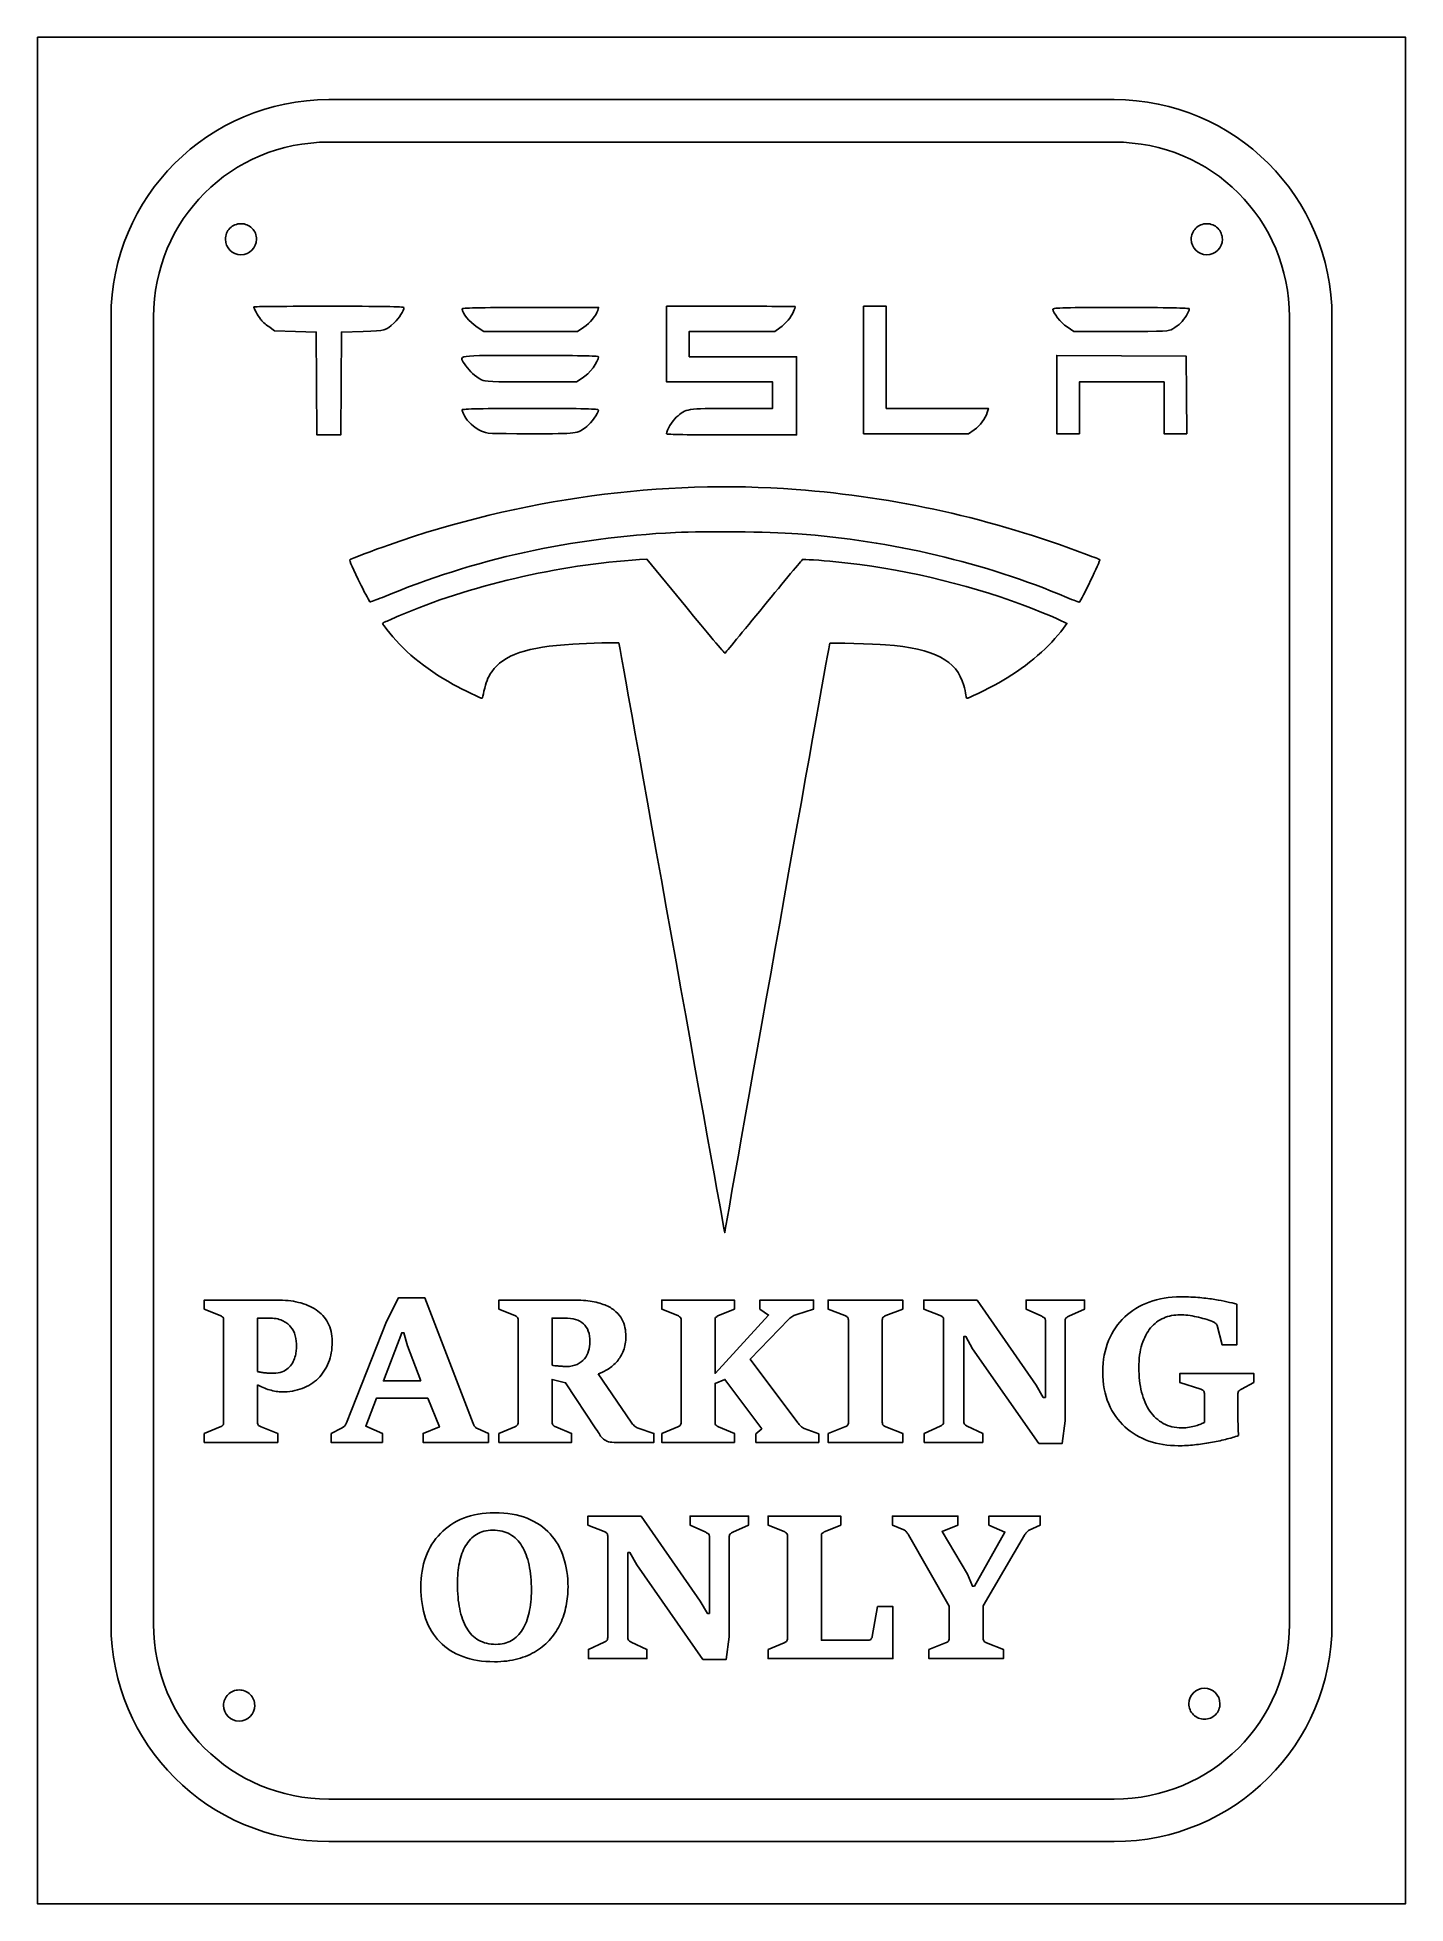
# Model space of a CAD drawing. Extents: x -238 to -18, y -1 to 299.
import ezdxf

# ---------------------------------------------------------------- set-up
doc = ezdxf.new("R2010")
doc.units = 0
doc.layers.add('Ebene_1', color=7, linetype='CONTINUOUS')

msp = doc.modelspace()

# ---------------------------------------------------------------- linework, layer by layer
at = {"layer": 'Ebene_1', "color": 7}
for points in [[(-237.82662, 298.777903), (-18.22661, 298.777903), (-18.22661, -0.82208), (-237.82662, -0.82208)], [(-191.06587, 281.957853)], [(-202.64864, 266.364203)], [(-47.64864, 266.364203)], [(-74.23063, 241.429373), (-74.23063, 247.712513), (-63.84625, 247.660013), (-53.46192, 247.607513), (-53.40822, 241.376903), (-53.35452, 235.146303), (-55.18104, 235.146303), (-57.00758, 235.146303), (-57.00758, 239.300043), (-57.00758, 243.453773), (-63.79538, 243.453773), (-70.58321, 243.453773), (-70.58321, 239.300043), (-70.58321, 235.146303), (-72.4068, 235.146303), (-74.23038, 235.146303)], [(-166.52473, 235.547853)], [(-136.84067, 235.148513)], [(-72.598701, 208.86826)], [(-176.25518, 83.09491), (-178.43041, 88.70639), (-178.99787, 90.83433), (-179.34464, 90.83433), (-182.27649, 83.09491)], [(-199.9161, 84.32431)], [(-54.727877, 72.69161)], [(-164.24236, 40.80389)], [(-164.4788, 38.01392)], [(-202.9403, 30.98623)], [(-48.02662, 31.27791)]]:
    msp.add_lwpolyline(points, close=True, dxfattribs=at)
for points in [[(-64.98737, 288.777903), (-191.06587, 288.777903)], [(-191.06587, 281.957853), (-64.98737, 281.957853)], [(-158.71014, 255.408413), (-147.75492, 255.408413), (-147.89016, 254.952533)], [(-126.41374, 239.198693), (-119.82047, 239.198693), (-119.82047, 241.326203), (-119.82047, 243.453753), (-128.33059, 243.453753), (-136.84067, 243.453753), (-136.84067, 249.532373), (-136.84067, 255.611033), (-126.50698, 255.611033)], [(-105.23172, 245.378643), (-105.23172, 255.611043), (-103.40812, 255.611043), (-101.58453, 255.611043), (-101.58453, 247.404843), (-101.58453, 239.198693), (-93.3925, 239.198693), (-85.20046, 239.198693), (-85.38458, 238.556733)], [(-226.00109, 253.889843), (-226.00109, 44.04393)], [(-219.17182, 44.04393), (-219.17182, 253.889843)], [(-193.01523, 243.200453), (-193.06813, 251.457303), (-196.4114, 251.558653), (-199.75465, 251.660003), (-200.69, 252.333403)], [(-150.1037, 252.243073), (-151.12007, 251.558603), (-158.65008, 251.558603), (-166.18008, 251.558603), (-167.23631, 252.269413)], [(-118.67852, 252.136363), (-119.47604, 251.558673), (-126.33477, 251.558673), (-133.19348, 251.558673), (-133.19348, 249.532463), (-133.19348, 247.506253), (-124.58208, 247.506253), (-115.97066, 247.506253), (-115.97066, 241.224943), (-115.97066, 234.943693), (-126.40566, 234.943693)], [(-63.89961, 251.559343), (-71.50065, 251.559343), (-72.57545, 252.283163), (-72.57545, 252.282413)], [(-36.88142, 253.889843), (-36.88142, 44.04393)], [(-30.05215, 44.04393), (-30.05215, 253.889843)], [(-185.55081, 251.558703), (-189.0157, 251.457353), (-189.0687, 243.200503), (-189.1216, 234.943683), (-191.04196, 234.943683), (-192.96233, 234.943683), (-193.01523, 243.200453)], [(-166.52473, 243.796603), (-166.52473, 243.796713)], [(-150.38124, 244.040293), (-151.30614, 243.453753), (-158.6115, 243.461753)], [(-87.48162, 235.768363), (-88.38583, 235.146243), (-96.80877, 235.146243), (-105.23172, 235.146243), (-105.23172, 245.378643)], [(-141.16113, 214.92853), (-140, 215), (-133.76755, 207.405531)], [(-73.032841, 204.913896), (-72.599291, 204.692711), (-73.158551, 203.923804)], [(-127.42953, 107.38245), (-127.51713, 106.88482), (-127.59052, 107.27187)], [(-208.47513, 93.57702), (-211.02867, 94.61735), (-211.02867, 96.08327), (-199.36436, 96.08327)], [(-188.23474, 76.34852), (-181.77208, 92.61551), (-179.86481, 96.43005), (-175.62467, 96.43005), (-167.90101, 76.26971)], [(-161.19969, 93.57702), (-163.75323, 94.61735), (-163.75323, 96.08327), (-151.83672, 96.08327)], [(-135.05597, 93.57702), (-137.60951, 94.61735), (-137.60951, 96.08327), (-125.9452, 96.08327), (-125.9452, 94.61735), (-128.48297, 93.57702)], [(-129.06619, 92.88347), (-129.06619, 84.30862), (-120.45982, 93.6716), (-121.86269, 94.61735), (-121.86269, 96.08327), (-113.25632, 96.08327), (-113.25632, 94.61735), (-115.95172, 93.76618)], [(-108.21278, 93.57702), (-110.92395, 94.61735), (-110.92395, 96.08327), (-98.94438, 96.08327), (-98.94438, 94.61735), (-101.63979, 93.57702)], [(-92.928004, 93.57702), (-95.560355, 94.61735), (-95.560355, 96.08327), (-87.017035, 96.08327), (-77.512197, 82.43288), (-76.377291, 80.44679), (-76.046276, 80.44679), (-76.046276, 92.78889)], [(-76.629492, 93.46669), (-79.151505, 94.61735), (-79.151505, 96.08327), (-69.757005, 96.08327), (-69.757005, 94.61735), (-72.294781, 93.46669)], [(-207.92344, 76.47462), (-207.92344, 92.88347)], [(-200.70423, 93.18296), (-202.4854, 93.18296), (-202.4854, 84.59235)], [(-160.648, 76.47462), (-160.648, 92.88347)], [(-153.22383, 93.18296), (-155.20991, 93.18296), (-155.20991, 85.60116)], [(-134.50428, 76.47462), (-134.50428, 92.88347)], [(-117.19696, 93.00957), (-123.42318, 86.56267), (-115.77833, 76.36428)], [(-107.66109, 76.47462), (-107.66109, 92.88347)], [(-102.223, 92.88347), (-102.223, 76.47462)], [(-92.376313, 76.5692), (-92.376313, 92.88347)], [(-45.301853, 95.43701), (-45.301853, 88.89554), (-47.697766, 88.89554), (-48.485895, 91.985)], [(-87.726351, 88.24927), (-88.813969, 90.21959), (-89.144984, 90.21959), (-89.144984, 76.5692)], [(-72.862234, 92.78889), (-72.862234, 76.67953), (-73.350874, 73.05414), (-77.086607, 73.05414), (-87.726351, 88.24927)], [(-152.89281, 85.41186), (-152.89281, 85.41201)], [(-147.81726, 84.21405), (-142.50527, 76.47462)], [(-51.086722, 81.7551), (-54.49144, 82.84271), (-54.49144, 84.27711), (-42.574926, 84.27711), (-42.574926, 82.84271), (-44.576774, 81.7551)], [(-202.48535, 82.48015), (-202.48535, 76.47461)], [(-148.1798, 75.41853), (-153.05044, 82.79542), (-155.20991, 83.33134), (-155.20991, 76.47462)], [(-114.75376, 75.45005), (-112.4209, 74.59887), (-112.4209, 73.21177), (-122.50895, 73.21177), (-122.50895, 74.59887), (-121.57896, 75.41853), (-127.48993, 83.33134), (-129.06619, 82.70084), (-129.06619, 76.47462)], [(-50.535031, 76.41158), (-50.535031, 81.0773)], [(-45.144227, 81.0773), (-45.144227, 78.60258)], [(-167.20745, 75.43429), (-165.44205, 74.67769), (-165.44205, 73.21177), (-175.92416, 73.21177), (-175.92416, 74.67769), (-173.29181, 75.71802), (-175.16756, 80.30493), (-183.39563, 80.30493), (-185.12951, 75.81259), (-182.44987, 74.67769), (-182.44987, 73.21177), (-190.69371, 73.21177), (-190.69371, 74.67769)], [(-211.02867, 74.67769), (-208.47513, 75.71802)], [(-201.90213, 75.71801), (-199.23826, 74.67768), (-199.23826, 73.21176), (-211.02867, 73.21176), (-211.02867, 74.67769)], [(-190.69371, 74.67769), (-189.00711, 75.49734)], [(-163.75323, 74.67769), (-161.19969, 75.71802)], [(-154.6267, 75.71802), (-152.08892, 74.67769), (-152.08892, 73.21177), (-163.75323, 73.21177), (-163.75323, 74.67769)], [(-141.38613, 75.49734), (-138.86411, 74.67769), (-138.86411, 73.21177), (-144.86966, 73.21177)], [(-137.60951, 74.67769), (-135.05597, 75.71802)], [(-128.48297, 75.71802), (-125.9452, 74.67769), (-125.9452, 73.21177), (-137.60951, 73.21177), (-137.60951, 74.67769)], [(-110.92395, 74.67769), (-108.21278, 75.71802)], [(-101.63979, 75.71802), (-98.94438, 74.67769), (-98.94438, 73.21177), (-110.92395, 73.21177), (-110.92395, 74.67769)], [(-88.593293, 75.84412), (-86.087042, 74.67769), (-86.087042, 73.21177), (-95.481542, 73.21177), (-95.481542, 74.67769), (-92.928004, 75.84412)], [(-146.84096, 58.89934), (-149.47332, 59.93967), (-149.47332, 61.40559), (-140.93, 61.40559), (-131.42516, 47.75519), (-130.29025, 45.76911), (-129.95924, 45.76911), (-129.95924, 58.11121)], [(-130.54245, 58.789), (-133.06447, 59.93967), (-133.06447, 61.40559), (-123.66997, 61.40559), (-123.66997, 59.93967), (-126.20774, 58.789)], [(-117.98805, 58.89934), (-120.54159, 59.93967), (-120.54159, 61.40559), (-108.87727, 61.40559), (-108.87727, 59.93967), (-111.41505, 58.89934)], [(-98.76065, 59.18307), (-100.58911, 59.93967), (-100.58911, 61.40559), (-90.075463, 61.40559), (-90.075463, 59.93967), (-92.629001, 58.9151), (-88.53073, 52.07414), (-87.758363, 50.13534), (-87.427349, 50.13534), (-82.540948, 58.82053), (-85.110249, 59.93967), (-85.110249, 61.40559), (-76.866417, 61.40559), (-76.866417, 59.93967), (-78.647589, 59.12002)], [(-146.28927, 41.89151), (-146.28927, 58.20579)], [(-126.77519, 58.11121), (-126.77519, 42.00185), (-127.26383, 38.37645), (-130.99957, 38.37645), (-141.63931, 53.57159)], [(-117.43636, 41.79694), (-117.43636, 58.20579)], [(-111.99827, 58.20579), (-111.99827, 41.46592), (-104.5268, 41.46592)], [(-91.478333, 41.79694), (-91.478333, 46.91978), (-98.01981, 58.39494)], [(-79.404193, 58.33189), (-86.024479, 46.99859), (-86.024479, 41.79694)], [(-141.63931, 53.57159), (-142.72693, 55.54191), (-143.05794, 55.54191), (-143.05794, 41.89151)], [(-103.83322, 42.08063), (-102.96627, 46.8567), (-100.50731, 46.8567), (-100.50731, 38.53405), (-120.54156, 38.53405), (-120.54159, 40)], [(-142.50625, 41.16643), (-140, 40), (-140, 38.53408), (-149.3945, 38.53408), (-149.3945, 40), (-146.84096, 41.16643)], [(-120.54159, 40), (-117.98805, 41.04033)], [(-94.725425, 40), (-92.061548, 41.04033)], [(-85.488551, 41.04033), (-82.793149, 40), (-82.793149, 38.53408), (-94.725425, 38.53408), (-94.725425, 40)], [(-64.98737, 15.97592), (-191.06587, 15.97592)], [(-191.06587, 9.15586), (-64.98737, 9.15586)]]:
    msp.add_lwpolyline(points, dxfattribs=at)
for points in [[(-191.06587, 288.777903), (-210.36044, 288.777903), (-226.00109, 273.158363), (-226.00109, 253.889843)], [(-30.05215, 253.889843), (-30.05215, 273.158363), (-45.6928, 288.777903), (-64.98737, 288.777903)], [(-219.17182, 253.889843), (-219.17182, 269.498013), (-206.69516, 281.957853), (-191.06587, 281.957853)], [(-64.98737, 281.957853), (-49.35809, 281.957853), (-36.88142, 269.498013), (-36.88142, 253.889843)], [(-207.64864, 266.364203), (-207.648643, 267.027246), (-207.385252, 267.663133), (-206.91641, 268.131976)], [(-206.91641, 268.131976), (-206.447569, 268.60082), (-205.811683, 268.864213), (-205.14864, 268.864213)], [(-205.14864, 268.864213), (-204.485597, 268.864213), (-203.849711, 268.60082), (-203.38087, 268.131976)], [(-203.38087, 268.131976), (-202.912028, 267.663133), (-202.648637, 267.027246), (-202.64864, 266.364203)], [(-52.64864, 266.364203), (-52.648643, 267.027246), (-52.385252, 267.663133), (-51.91641, 268.131976)], [(-51.91641, 268.131976), (-51.447569, 268.60082), (-50.811683, 268.864213), (-50.14864, 268.864213)], [(-50.14864, 268.864213), (-49.485597, 268.864213), (-48.849711, 268.60082), (-48.38087, 268.131976)], [(-48.38087, 268.131976), (-47.912028, 267.663133), (-47.648637, 267.027246), (-47.64864, 266.364203)], [(-205.14864, 263.864213), (-206.529348, 263.864213), (-207.648634, 264.983495), (-207.64864, 266.364203)], [(-202.64864, 266.364203), (-202.648646, 264.983495), (-203.767932, 263.864213), (-205.14864, 263.864213)], [(-50.14864, 263.864213), (-51.529348, 263.864213), (-52.648634, 264.983495), (-52.64864, 266.364203)], [(-47.64864, 266.364203), (-47.648646, 264.983495), (-48.767932, 263.864213), (-50.14864, 263.864213)], [(-203.09789, 255.499733), (-203.09789, 255.561033), (-197.67272, 255.611143), (-191.04192, 255.611143)], [(-202.0263, 253.549133), (-202.44227, 254.111783), (-203.09789, 255.305203), (-203.09789, 255.499733)], [(-191.04192, 255.611143), (-182.83176, 255.611143), (-178.98595, 255.544043), (-178.98595, 255.400443)], [(-178.98595, 255.400443), (-178.98595, 254.932133), (-179.808, 253.643673), (-180.5391, 252.966113)], [(-169.65817, 255.155133), (-169.66317, 255.354723), (-167.34307, 255.408413), (-158.71014, 255.408413)], [(-167.23631, 252.269413), (-168.54163, 253.147833), (-169.63832, 254.454563), (-169.65817, 255.155133)], [(-147.89016, 254.952533), (-148.1491, 254.079623), (-149.09395, 252.923073), (-150.1037, 252.243073)], [(-126.50698, 255.611033), (-120.82343, 255.611033), (-116.17326, 255.576533), (-116.17326, 255.534533)], [(-116.4697, 254.748523), (-116.85073, 253.836593), (-117.6717, 252.865723), (-118.67852, 252.136363)], [(-116.17326, 255.534533), (-116.17326, 255.492333), (-116.30672, 255.138713), (-116.4697, 254.748523)], [(-74.83849, 255.144133), (-74.83849, 255.358153), (-72.7577, 255.408393), (-63.89691, 255.408393)], [(-72.57545, 252.282413), (-73.58313, 252.961013), (-74.83849, 254.548493), (-74.83849, 255.144133)], [(-63.89691, 255.408393), (-56.45815, 255.408393), (-52.95535, 255.340893), (-52.95535, 255.197713)], [(-52.95535, 255.197713), (-52.95535, 254.781863), (-53.7398, 253.473193), (-54.3045, 252.946953)], [(-200.69, 252.333403), (-201.20445, 252.703783), (-201.80578, 253.250853), (-202.0263, 253.549133)], [(-180.5391, 252.966113), (-181.99005, 251.621393), (-181.82538, 251.667623), (-185.55081, 251.558703)], [(-55.58943, 251.985253), (-56.27598, 251.573643), (-56.54113, 251.560093), (-63.89961, 251.559343)], [(-54.3045, 252.946953), (-54.62117, 252.651833), (-55.19939, 252.219073), (-55.58943, 251.985253)], [(-169.0511, 246.040433), (-170.25018, 247.850673), (-171.12844, 247.708793), (-158.7238, 247.708793)], [(-166.52473, 243.796713), (-167.62839, 244.389973), (-168.42862, 245.100653), (-169.0511, 246.040433)], [(-158.7238, 247.708793), (-151.2194, 247.708793), (-147.78224, 247.642193), (-147.78224, 247.496103)], [(-147.78224, 247.496103), (-147.78224, 246.687993), (-149.2193, 244.777203), (-150.38124, 244.040293)], [(-158.6115, 243.461753), (-164.93501, 243.469753), (-165.99856, 243.513853), (-166.52473, 243.796603)], [(-169.66535, 238.987993), (-169.66535, 239.131183), (-166.16255, 239.198693), (-158.7238, 239.198693)], [(-169.26599, 237.994483), (-169.48564, 238.425023), (-169.66535, 238.872133), (-169.66535, 238.987993)], [(-166.52473, 235.547853), (-167.73213, 236.145653), (-168.81658, 237.113523), (-169.26599, 237.994483)], [(-158.7238, 239.198693), (-149.86304, 239.198693), (-147.78224, 239.148593), (-147.78224, 238.934433)], [(-147.78224, 238.934433), (-147.78224, 238.467063), (-148.93418, 236.836193), (-149.63518, 236.311163)], [(-136.84067, 235.148463), (-136.84067, 235.663583), (-135.92126, 237.226103), (-135.29417, 237.776703)], [(-135.29417, 237.776703), (-133.66536, 239.206833), (-133.71625, 239.198693), (-126.41374, 239.198693)], [(-85.38458, 238.556733), (-85.6762, 237.539993), (-86.50132, 236.442833), (-87.48162, 235.768363)], [(-158.66308, 235.146413), (-165.28292, 235.146563), (-165.76383, 235.171113), (-166.52473, 235.547853)], [(-149.63518, 236.311163), (-151.2253, 235.120133), (-151.02299, 235.146243), (-158.66308, 235.146413)], [(-126.40566, 234.943693), (-133.30224, 234.943693), (-136.84067, 235.013093), (-136.84067, 235.148513)], [(-181.46921, 217.279976), (-160.22337, 224.746733), (-137.53338, 227.840964), (-116.05843, 226.200031)], [(-116.05843, 226.200031), (-99.99646, 224.97271), (-84.858831, 221.584612), (-69.449721, 215.768089)], [(-135.42217, 219.293443), (-152.18963, 218.466717), (-167.61601, 215.049611), (-182.44165, 208.878138)], [(-115.78197, 219.06888), (-120.59165, 219.417754), (-130.58372, 219.532003), (-135.42217, 219.293443)], [(-72.598701, 208.86826), (-85.806231, 214.438465), (-100.81155, 217.98298), (-115.78197, 219.06888)], [(-187.69795, 214.926846), (-187.60195, 215.022786), (-183.73552, 216.483493), (-181.46921, 217.279976)], [(-69.449721, 215.768089), (-68.302471, 215.335033), (-67.344101, 214.961), (-67.320001, 214.936903)], [(-185.86117, 210.795664), (-187.17806, 213.452747), (-187.79176, 214.833038), (-187.69795, 214.926846)], [(-179.81044, 205.886912), (-168.66066, 210.737549), (-154.16763, 214.12805), (-141.16113, 214.92853)], [(-121.26839, 207.428445), (-117.91438, 211.515707), (-115.11896, 214.891499), (-115.05636, 214.9302)], [(-115.05636, 214.9302), (-114.92574, 215.01092), (-112.13635, 214.83101), (-109.69982, 214.584723)], [(-109.69982, 214.584723), (-99.42462, 213.546074), (-89.104759, 211.168391), (-79.731411, 207.680023)], [(-67.320001, 214.936903), (-67.194051, 214.810947), (-70.275121, 208.379019), (-70.587311, 208.116205)], [(-184.4401, 208.1593), (-184.5178, 208.18917), (-185.15731, 209.375486), (-185.86117, 210.795664)], [(-182.44165, 208.878138), (-183.46308, 208.452953), (-184.36238, 208.129479), (-184.4401, 208.1593)], [(-133.76755, 207.405531), (-130.33971, 203.22858), (-127.49718, 199.852917), (-127.45084, 199.904058)], [(-127.45084, 199.904058), (-127.40444, 199.955158), (-124.62237, 203.341186), (-121.26839, 207.428445)], [(-79.731411, 207.680023), (-77.519251, 206.856746), (-73.960881, 205.387342), (-73.032841, 204.913896)], [(-70.587311, 208.116205), (-70.629211, 208.080945), (-71.534321, 208.419363), (-72.598701, 208.86826)], [(-182.40918, 204.686933), (-182.40918, 204.734803), (-182.22256, 204.851165), (-181.99449, 204.945553)], [(-181.75388, 203.730285), (-182.1143, 204.208587), (-182.40918, 204.639082), (-182.40918, 204.686933)], [(-181.99449, 204.945553), (-181.76641, 205.039943), (-180.78358, 205.463551), (-179.81044, 205.886912)], [(-171.10098, 194.90987), (-175.69443, 197.488717), (-179.30065, 200.474598), (-181.75388, 203.730285)], [(-73.158551, 203.923804), (-75.331931, 200.935658), (-78.739141, 197.999167), (-82.958631, 195.4776)], [(-151.88783, 201.370278), (-159.26349, 200.930428), (-163.057, 199.638819), (-164.8905, 196.94315)], [(-144.47867, 201.557618), (-144.47867, 201.642818), (-149.4094, 201.518118), (-151.88783, 201.370278)], [(-127.59052, 107.27187), (-127.78453, 108.29507), (-144.47867, 201.497668), (-144.47867, 201.557618)], [(-110.65064, 201.507188), (-110.69664, 201.456788), (-124.51354, 123.94807), (-127.42953, 107.38245)], [(-101.68244, 201.272358), (-103.40339, 201.418398), (-110.56071, 201.605818), (-110.65064, 201.507188)], [(-89.15069, 194.74131), (-90.320966, 198.799587), (-93.77873, 200.601638), (-101.68244, 201.272358)], [(-166.41027, 192.68104), (-166.50007, 192.59124), (-169.56523, 194.04767), (-171.10098, 194.90987)], [(-164.8905, 196.94315), (-165.5665, 195.94927), (-165.84872, 195.24061), (-166.14375, 193.79647)], [(-88.801343, 193.21976), (-88.844873, 193.54126), (-89.002079, 194.22596), (-89.15069, 194.74131)], [(-82.958631, 195.4776), (-84.119071, 194.78411), (-87.960534, 192.85603), (-88.484311, 192.70417)], [(-166.14375, 193.79647), (-166.26362, 193.2097), (-166.38356, 192.70775), (-166.41027, 192.68104)], [(-88.484311, 192.70417), (-88.700452, 192.64147), (-88.729434, 192.68857), (-88.801343, 193.21976)], [(-199.36436, 96.08327), (-198.134873, 96.08327), (-196.984203, 95.95717), (-195.91235, 95.70497)], [(-151.83672, 96.08327), (-150.670287, 96.08327), (-149.650973, 96.00446), (-148.77878, 95.84684)], [(-59.377841, 95.75226), (-57.843616, 96.309207), (-56.167528, 96.58768), (-54.349577, 96.58768)], [(-54.349577, 96.58768), (-53.193654, 96.58768), (-52.163831, 96.545647), (-51.26011, 96.46158)], [(-51.26011, 96.46158), (-50.356389, 96.38802), (-49.547243, 96.28819), (-48.832672, 96.16209)], [(-48.832672, 96.16209), (-48.118101, 96.046497), (-47.47709, 95.920397), (-46.909637, 95.78379)], [(-208.08107, 93.34059), (-208.18615, 93.435163), (-208.317503, 93.513973), (-208.47513, 93.57702)], [(-207.92344, 92.88347), (-207.92344, 93.093637), (-207.975983, 93.24601), (-208.08107, 93.34059)], [(-198.54475, 92.80466), (-199.12271, 93.05686), (-199.842537, 93.18296), (-200.70423, 93.18296)], [(-195.91235, 95.70497), (-194.829983, 95.45277), (-193.889483, 95.058707), (-193.09085, 94.52278)], [(-193.09085, 94.52278), (-192.29221, 93.986853), (-191.661707, 93.2933), (-191.19934, 92.44212)], [(-160.82139, 93.34059), (-160.926477, 93.44567), (-161.052577, 93.52448), (-161.19969, 93.57702)], [(-160.648, 92.88347), (-160.648, 93.093637), (-160.705797, 93.24601), (-160.82139, 93.34059)], [(-150.18165, 92.26873), (-150.875203, 92.878217), (-151.889263, 93.18296), (-153.22383, 93.18296)], [(-148.77878, 95.84684), (-147.896073, 95.689213), (-147.144723, 95.468537), (-146.52473, 95.18481)], [(-146.52473, 95.18481), (-145.894223, 94.91159), (-145.379313, 94.58583), (-144.98, 94.20753)], [(-144.98, 94.20753), (-144.570167, 93.839737), (-144.24966, 93.440417), (-144.01848, 93.00957)], [(-144.01848, 93.00957), (-143.776787, 92.57873), (-143.60865, 92.12687), (-143.51407, 91.65399)], [(-134.67767, 93.34059), (-134.782757, 93.435163), (-134.908857, 93.513973), (-135.05597, 93.57702)], [(-134.50428, 92.88347), (-134.50428, 93.093637), (-134.562077, 93.24601), (-134.67767, 93.34059)], [(-128.8928, 93.34059), (-129.008393, 93.24601), (-129.06619, 93.093637), (-129.06619, 92.88347)], [(-128.48297, 93.57702), (-128.63009, 93.513953), (-128.7667, 93.435143), (-128.8928, 93.34059)], [(-116.58222, 93.49821), (-116.792387, 93.382617), (-116.9973, 93.219737), (-117.19696, 93.00957)], [(-115.95172, 93.76618), (-116.161887, 93.703113), (-116.372053, 93.61379), (-116.58222, 93.49821)], [(-107.83448, 93.34059), (-107.939567, 93.44567), (-108.065667, 93.52448), (-108.21278, 93.57702)], [(-107.66109, 92.88347), (-107.66109, 93.093637), (-107.718887, 93.24601), (-107.83448, 93.34059)], [(-102.06538, 93.34059), (-102.17046, 93.24601), (-102.223, 93.093637), (-102.223, 92.88347)], [(-101.63979, 93.57702), (-101.807923, 93.513953), (-101.949787, 93.435143), (-102.06538, 93.34059)], [(-92.549702, 93.34059), (-92.654786, 93.44567), (-92.780887, 93.52448), (-92.928004, 93.57702)], [(-92.376313, 92.88347), (-92.376313, 93.093637), (-92.434109, 93.24601), (-92.549702, 93.34059)], [(-76.203902, 93.21448), (-76.308986, 93.298553), (-76.450849, 93.382623), (-76.629492, 93.46669)], [(-76.046276, 92.78889), (-76.046276, 92.999063), (-76.098818, 93.140927), (-76.203902, 93.21448)], [(-72.688846, 93.23025), (-72.804438, 93.146183), (-72.862234, 92.999063), (-72.862234, 92.78889)], [(-72.294781, 93.46669), (-72.43139, 93.403623), (-72.562745, 93.32481), (-72.688846, 93.23025)], [(-65.903551, 89.57333), (-65.283556, 91.05501), (-64.421868, 92.316017), (-63.318487, 93.35635)], [(-63.318487, 93.35635), (-62.215106, 94.396677), (-60.901557, 95.195313), (-59.377841, 95.75226)], [(-57.060741, 93.18295), (-57.869887, 92.83617), (-58.568695, 92.31075), (-59.157165, 91.60669)], [(-54.412627, 93.70311), (-55.358382, 93.70311), (-56.241086, 93.529723), (-57.060741, 93.18295)], [(-53.167383, 93.62431), (-53.619244, 93.676843), (-54.034325, 93.70311), (-54.412627, 93.70311)], [(-51.796038, 93.38787), (-52.258407, 93.492957), (-52.715522, 93.57177), (-53.167383, 93.62431)], [(-50.440456, 93.0411), (-50.881808, 93.177707), (-51.333669, 93.293297), (-51.796038, 93.38787)], [(-49.210974, 92.61551), (-49.578768, 92.773137), (-49.988595, 92.915), (-50.440456, 93.0411)], [(-46.909637, 95.78379), (-46.331676, 95.657683), (-45.795748, 95.54209), (-45.301853, 95.43701)], [(-197.17341, 91.79585), (-197.509677, 92.21619), (-197.96679, 92.55246), (-198.54475, 92.80466)], [(-196.44833, 90.32993), (-196.584937, 90.886877), (-196.82663, 91.375517), (-197.17341, 91.79585)], [(-196.22765, 88.61181), (-196.22765, 89.21079), (-196.30121, 89.783497), (-196.44833, 90.32993)], [(-191.19934, 92.44212), (-190.736967, 91.601447), (-190.50578, 90.587387), (-190.50578, 89.39994)], [(-149.14132, 89.36841), (-149.14132, 90.69247), (-149.488097, 91.659243), (-150.18165, 92.26873)], [(-143.37221, 90.26688), (-143.37221, 89.394687), (-143.503567, 88.627573), (-143.76628, 87.96554)], [(-143.51407, 91.65399), (-143.419497, 91.191623), (-143.37221, 90.729253), (-143.37221, 90.26688)], [(-59.157165, 91.60669), (-59.745634, 90.913137), (-60.208003, 90.030433), (-60.544272, 88.95858)], [(-48.785384, 92.37907), (-48.932502, 92.48415), (-49.074365, 92.562963), (-49.210974, 92.61551)], [(-48.485895, 91.985), (-48.527928, 92.142627), (-48.627758, 92.273983), (-48.785384, 92.37907)], [(-196.88963, 85.9637), (-196.71099, 86.278947), (-196.57438, 86.594197), (-196.4798, 86.90945)], [(-196.4798, 86.90945), (-196.385227, 87.23521), (-196.322177, 87.545207), (-196.29065, 87.83944)], [(-196.29065, 87.83944), (-196.24865, 88.13368), (-196.22765, 88.391137), (-196.22765, 88.61181)], [(-190.50578, 89.39994), (-190.50578, 88.14944), (-190.70544, 87.025043), (-191.10476, 86.02675)], [(-150.03978, 86.64149), (-149.73504, 87.009283), (-149.50911, 87.429617), (-149.36199, 87.90249)], [(-149.36199, 87.90249), (-149.214877, 88.385877), (-149.14132, 88.874517), (-149.14132, 89.36841)], [(-143.76628, 87.96554), (-144.028987, 87.303513), (-144.370507, 86.725553), (-144.79084, 86.23166)], [(-66.833543, 84.57659), (-66.833543, 86.426063), (-66.523546, 88.091643), (-65.903551, 89.57333)], [(-60.544272, 88.95858), (-60.880541, 87.897233), (-61.048675, 86.651987), (-61.048675, 85.22284)], [(-202.4854, 84.59235), (-202.33828, 84.550283), (-202.159637, 84.513503), (-201.94947, 84.48201)], [(-201.94947, 84.48201), (-201.739303, 84.450477), (-201.518627, 84.418943), (-201.28744, 84.38741)], [(-201.28744, 84.38741), (-201.05626, 84.36641), (-200.825077, 84.350643), (-200.59389, 84.34011)], [(-200.59389, 84.34011), (-200.352197, 84.329577), (-200.126267, 84.32431), (-199.9161, 84.32431)], [(-199.91605, 84.32439), (-199.39063, 84.32439), (-198.933513, 84.397947), (-198.5447, 84.54506)], [(-198.5447, 84.54506), (-198.155893, 84.702687), (-197.82488, 84.902347), (-197.55166, 85.14404)], [(-197.55166, 85.14404), (-197.27844, 85.385733), (-197.057763, 85.658953), (-196.88963, 85.9637)], [(-191.10476, 86.02675), (-191.50408, 85.02845), (-192.061027, 84.182523), (-192.7756, 83.48897)], [(-155.20991, 85.60116), (-155.125843, 85.58016), (-154.98398, 85.559127), (-154.78432, 85.53806)], [(-154.78432, 85.53806), (-154.574153, 85.51706), (-154.353477, 85.496027), (-154.12229, 85.47496)], [(-154.12229, 85.47496), (-153.880597, 85.45396), (-153.649413, 85.438193), (-153.42874, 85.42766)], [(-153.42874, 85.42766), (-153.197553, 85.417127), (-153.01891, 85.41186), (-152.89281, 85.41186)], [(-152.89281, 85.41201), (-152.24129, 85.41201), (-151.679093, 85.522347), (-151.20622, 85.74302)], [(-151.20622, 85.74302), (-150.73334, 85.974207), (-150.344527, 86.273697), (-150.03978, 86.64149)], [(-146.22524, 85.00218), (-146.75066, 84.67642), (-147.281333, 84.41371), (-147.81726, 84.21405)], [(-144.79084, 86.23166), (-145.21118, 85.748273), (-145.689313, 85.338447), (-146.22524, 85.00218)], [(-65.887788, 79.43799), (-66.518291, 80.91967), (-66.833543, 82.632537), (-66.833543, 84.57659)], [(-61.048675, 85.22284), (-61.048675, 83.7937), (-60.901557, 82.485407), (-60.607322, 81.29796)], [(-201.60264, 82.02304), (-201.938913, 82.17016), (-202.23315, 82.32253), (-202.48535, 82.48015)], [(-200.56231, 81.6605), (-200.90909, 81.765587), (-201.255867, 81.886433), (-201.60264, 82.02304)], [(-199.50622, 81.4083), (-199.853, 81.471367), (-200.20503, 81.555433), (-200.56231, 81.6605)], [(-198.57623, 81.3295), (-198.849443, 81.3295), (-199.15944, 81.355767), (-199.50622, 81.4083)], [(-195.32914, 81.88119), (-196.316927, 81.513397), (-197.39929, 81.3295), (-198.57623, 81.3295)], [(-192.7756, 83.48897), (-193.490167, 82.795417), (-194.341347, 82.25949), (-195.32914, 81.88119)], [(-60.607322, 81.29796), (-60.302579, 80.12102), (-59.861226, 79.10696), (-59.283265, 78.25578)], [(-50.70842, 81.53442), (-50.813503, 81.628993), (-50.939604, 81.702553), (-51.086722, 81.7551)], [(-50.535031, 81.0773), (-50.535031, 81.287473), (-50.592827, 81.439847), (-50.70842, 81.53442)], [(-44.970839, 81.51866), (-45.086431, 81.434593), (-45.144227, 81.287473), (-45.144227, 81.0773)], [(-44.576774, 81.7551), (-44.713383, 81.68154), (-44.844738, 81.602727), (-44.970839, 81.51866)], [(-63.286962, 75.71802), (-64.379834, 76.716313), (-65.246776, 77.956303), (-65.887788, 79.43799)], [(-59.283265, 78.25578), (-58.694796, 77.4046), (-57.974971, 76.742573), (-57.123791, 76.2697)], [(-45.144227, 78.60258), (-45.144227, 77.562247), (-45.138974, 76.69005), (-45.128467, 75.98599)], [(-208.47513, 75.71802), (-208.29649, 75.791573), (-208.15988, 75.87564), (-208.0653, 75.97022)], [(-208.0653, 75.97022), (-207.970727, 76.0753), (-207.92344, 76.243433), (-207.92344, 76.47462)], [(-202.48535, 76.47461), (-202.48535, 76.243423), (-202.427553, 76.070037), (-202.31196, 75.95445)], [(-202.31196, 75.95445), (-202.18586, 75.849363), (-202.04925, 75.77055), (-201.90213, 75.71801)], [(-189.00711, 75.49734), (-188.649823, 75.665473), (-188.392367, 75.9492), (-188.23474, 76.34852)], [(-167.90101, 76.26971), (-167.82745, 76.091063), (-167.732873, 75.922927), (-167.61728, 75.7653)], [(-167.61728, 75.7653), (-167.501687, 75.60768), (-167.365077, 75.497343), (-167.20745, 75.43429)], [(-161.19969, 75.71802), (-161.052577, 75.781087), (-160.926477, 75.865153), (-160.82139, 75.97022)], [(-160.82139, 75.97022), (-160.705797, 76.0753), (-160.648, 76.243433), (-160.648, 76.47462)], [(-155.20991, 76.47462), (-155.20991, 76.243433), (-155.15737, 76.0753), (-155.05229, 75.97022)], [(-155.05229, 75.97022), (-154.936697, 75.87564), (-154.794833, 75.791573), (-154.6267, 75.71802)], [(-147.5493, 74.42548), (-147.717433, 74.709207), (-147.9276, 75.040223), (-148.1798, 75.41853)], [(-142.50527, 76.47462), (-142.442203, 76.380047), (-142.3739, 76.280217), (-142.30036, 76.17513)], [(-142.30036, 76.17513), (-142.216293, 76.080557), (-142.12697, 75.98598), (-142.03239, 75.8914)], [(-142.03239, 75.8914), (-141.92731, 75.807333), (-141.822227, 75.728523), (-141.71714, 75.65497)], [(-141.71714, 75.65497), (-141.612053, 75.58141), (-141.501717, 75.528867), (-141.38613, 75.49734)], [(-135.05597, 75.71802), (-134.887837, 75.791573), (-134.756483, 75.87564), (-134.66191, 75.97022)], [(-134.66191, 75.97022), (-134.556823, 76.0753), (-134.50428, 76.243433), (-134.50428, 76.47462)], [(-129.06619, 76.47462), (-129.06619, 76.243433), (-129.008393, 76.0753), (-128.8928, 75.97022)], [(-128.8928, 75.97022), (-128.7667, 75.865133), (-128.63009, 75.781067), (-128.48297, 75.71802)], [(-115.77833, 76.36428), (-115.725797, 76.29072), (-115.657493, 76.206653), (-115.57342, 76.11208)], [(-115.57342, 76.11208), (-115.489353, 76.028013), (-115.40003, 75.938693), (-115.30545, 75.84412)], [(-115.30545, 75.84412), (-115.210877, 75.760053), (-115.116303, 75.68124), (-115.02173, 75.60768)], [(-115.02173, 75.60768), (-114.92715, 75.53412), (-114.837827, 75.481577), (-114.75376, 75.45005)], [(-108.21278, 75.71802), (-108.03414, 75.791573), (-107.897533, 75.87564), (-107.80296, 75.97022)], [(-107.80296, 75.97022), (-107.70838, 76.0753), (-107.66109, 76.243433), (-107.66109, 76.47462)], [(-102.223, 76.47462), (-102.223, 76.243433), (-102.17046, 76.0753), (-102.06538, 75.97022)], [(-102.06538, 75.97022), (-101.949787, 75.865133), (-101.807923, 75.781067), (-101.63979, 75.71802)], [(-92.928004, 75.84412), (-92.770378, 75.91768), (-92.639023, 75.996493), (-92.533939, 76.08056)], [(-92.533939, 76.08056), (-92.428855, 76.175133), (-92.376313, 76.338013), (-92.376313, 76.5692)], [(-89.144984, 76.5692), (-89.144984, 76.338013), (-89.087188, 76.175133), (-88.971595, 76.08056)], [(-88.971595, 76.08056), (-88.845494, 75.98598), (-88.719394, 75.907167), (-88.593293, 75.84412)], [(-59.425129, 73.4482), (-60.896303, 73.963113), (-62.183581, 74.71972), (-63.286962, 75.71802)], [(-57.123791, 76.2697), (-56.262103, 75.79682), (-55.274315, 75.56038), (-54.160426, 75.56038)], [(-54.160426, 75.56038), (-53.719073, 75.56038), (-53.309246, 75.591913), (-52.930944, 75.65498)], [(-52.930944, 75.65498), (-52.552642, 75.718047), (-52.211119, 75.796857), (-51.906376, 75.89141)], [(-51.906376, 75.89141), (-51.601633, 75.98599), (-51.333669, 76.080567), (-51.102484, 76.17514)], [(-51.102484, 76.17514), (-50.871299, 76.269713), (-50.682148, 76.348527), (-50.535031, 76.41158)], [(-45.128467, 75.98599), (-45.11796, 75.28193), (-45.086434, 74.724987), (-45.033887, 74.31516)], [(-146.98184, 73.74769), (-147.192013, 73.926337), (-147.381167, 74.152267), (-147.5493, 74.42548)], [(-146.17795, 73.33787), (-146.493203, 73.432443), (-146.761167, 73.56905), (-146.98184, 73.74769)], [(-144.86966, 73.21177), (-145.4266, 73.21177), (-145.862697, 73.253803), (-146.17795, 73.33787)], [(-54.727879, 72.6916), (-56.388204, 72.6916), (-57.953954, 72.9438), (-59.425129, 73.4482)], [(-52.111288, 72.83347), (-52.983484, 72.738897), (-53.85568, 72.69161), (-54.727877, 72.69161)], [(-49.541986, 73.19601), (-50.372149, 73.038383), (-51.228583, 72.917537), (-52.111288, 72.83347)], [(-47.146074, 73.70042), (-47.902678, 73.511267), (-48.701315, 73.34313), (-49.541986, 73.19601)], [(-45.033887, 74.31516), (-45.674899, 74.104987), (-46.378961, 73.900073), (-47.146074, 73.70042)], [(-173.14822, 58.59985), (-172.128907, 59.661197), (-170.888917, 60.48085), (-169.42825, 61.05881)], [(-169.42825, 61.05881), (-167.957077, 61.647283), (-166.296753, 61.94152), (-164.44728, 61.94152)], [(-164.44728, 61.94152), (-162.429667, 61.94152), (-160.685273, 61.64203), (-159.2141, 61.04305)], [(-159.2141, 61.04305), (-157.73242, 60.44407), (-156.508193, 59.613907), (-155.54142, 58.55256)], [(-175.48109, 54.83259), (-174.945157, 56.293257), (-174.167533, 57.54901), (-173.14822, 58.59985)], [(-167.33183, 58.45799), (-168.046403, 58.016637), (-168.634873, 57.40715), (-169.09724, 56.62953)], [(-164.731, 59.13578), (-165.75032, 59.13578), (-166.617263, 58.90985), (-167.33183, 58.45799)], [(-161.97255, 58.47375), (-162.75017, 58.915103), (-163.669653, 59.13578), (-164.731, 59.13578)], [(-160.04952, 56.56648), (-160.55392, 57.39664), (-161.19493, 58.032397), (-161.97255, 58.47375)], [(-155.54142, 58.55256), (-154.56414, 57.491213), (-153.83906, 56.230207), (-153.36618, 54.76954)], [(-146.46266, 58.6629), (-146.567747, 58.767987), (-146.693847, 58.8468), (-146.84096, 58.89934)], [(-146.28927, 58.20579), (-146.28927, 58.415957), (-146.347067, 58.568327), (-146.46266, 58.6629)], [(-130.11686, 58.5368), (-130.221947, 58.620867), (-130.36381, 58.704933), (-130.54245, 58.789)], [(-129.95924, 58.11121), (-129.95924, 58.321377), (-130.01178, 58.46324), (-130.11686, 58.5368)], [(-126.60181, 58.55256), (-126.717397, 58.468493), (-126.77519, 58.321377), (-126.77519, 58.11121)], [(-126.20774, 58.789), (-126.344353, 58.725933), (-126.47571, 58.64712), (-126.60181, 58.55256)], [(-117.60975, 58.6629), (-117.71483, 58.757473), (-117.84093, 58.836287), (-117.98805, 58.89934)], [(-117.43636, 58.20579), (-117.43636, 58.415957), (-117.494157, 58.568327), (-117.60975, 58.6629)], [(-111.82488, 58.6629), (-111.940473, 58.568327), (-111.99827, 58.415957), (-111.99827, 58.20579)], [(-111.41505, 58.89934), (-111.56217, 58.836273), (-111.69878, 58.75746), (-111.82488, 58.6629)], [(-98.31929, 58.83629), (-98.434883, 58.993917), (-98.582003, 59.10951), (-98.76065, 59.18307)], [(-98.01981, 58.39494), (-98.103877, 58.542053), (-98.203703, 58.68917), (-98.31929, 58.83629)], [(-79.088942, 58.77324), (-79.215043, 58.62612), (-79.320126, 58.479003), (-79.404193, 58.33189)], [(-78.647589, 59.12002), (-78.805215, 59.04646), (-78.952333, 58.930867), (-79.088942, 58.77324)], [(-176.28498, 50.00924), (-176.28498, 51.76414), (-176.017017, 53.371923), (-175.48109, 54.83259)], [(-169.09724, 56.62953), (-169.5491, 55.862417), (-169.880113, 54.95344), (-170.09028, 53.9026)], [(-158.91461, 53.54006), (-159.156303, 54.73802), (-159.534607, 55.746827), (-160.04952, 56.56648)], [(-153.36618, 54.76954), (-152.893307, 53.308873), (-152.65687, 51.722107), (-152.65687, 50.00924)], [(-170.09028, 53.9026), (-170.300447, 52.862267), (-170.40553, 51.743123), (-170.40553, 50.54517)], [(-158.53631, 49.48908), (-158.53631, 51.002287), (-158.66241, 52.352613), (-158.91461, 53.54006)], [(-175.51261, 44.98098), (-176.027523, 46.46266), (-176.28498, 48.138747), (-176.28498, 50.00924)], [(-170.40553, 50.54517), (-170.40553, 49.04247), (-170.284687, 47.692143), (-170.043, 46.49419)], [(-158.89885, 45.91097), (-158.657157, 46.982823), (-158.53631, 48.175527), (-158.53631, 49.48908)], [(-152.65687, 50.00924), (-152.65687, 48.989927), (-152.756697, 47.981123), (-152.95635, 46.98283)], [(-173.2428, 41.19796), (-174.2411, 42.238287), (-174.997703, 43.499293), (-175.51261, 44.98098)], [(-170.043, 46.49419), (-169.801307, 45.29623), (-169.428257, 44.27166), (-168.92385, 43.42048)], [(-159.95494, 43.18404), (-159.482067, 43.940647), (-159.130037, 44.849623), (-158.89885, 45.91097)], [(-152.95635, 46.98283), (-153.15601, 45.995037), (-153.460753, 45.054533), (-153.87058, 44.16132)], [(-226.00109, 44.04393), (-226.00109, 24.7754), (-210.36044, 9.15586), (-191.06587, 9.15586)], [(-191.06587, 15.97592), (-206.69516, 15.97592), (-219.17182, 28.43575), (-219.17182, 44.04393)], [(-168.92385, 43.42048), (-168.41945, 42.579813), (-167.783693, 41.933547), (-167.01658, 41.48168)], [(-161.73611, 41.41863), (-161.021543, 41.83897), (-160.42782, 42.42744), (-159.95494, 43.18404)], [(-153.87058, 44.16132), (-154.280407, 43.27862), (-154.805827, 42.458967), (-155.44684, 41.70236)], [(-103.92782, 41.79691), (-103.885753, 41.880977), (-103.85422, 41.97555), (-103.83322, 42.08063)], [(-64.98737, 9.15586), (-45.6928, 9.15586), (-30.05215, 24.7754), (-30.05215, 44.04393)], [(-36.88142, 44.04393), (-36.88142, 28.43575), (-49.35809, 15.97592), (-64.98737, 15.97592)], [(-169.53859, 38.83357), (-170.999257, 39.380003), (-172.233993, 40.168133), (-173.2428, 41.19796)], [(-167.01658, 41.48168), (-166.23896, 41.02982), (-165.31422, 40.80389), (-164.24236, 40.80389)], [(-164.24236, 40.80389), (-163.2861, 40.80389), (-162.450683, 41.008803), (-161.73611, 41.41863)], [(-157.71665, 39.76356), (-158.58885, 39.217127), (-159.58715, 38.791537), (-160.71155, 38.48679)], [(-155.44684, 41.70236), (-156.087853, 40.956267), (-156.844457, 40.31), (-157.71665, 39.76356)], [(-146.84096, 41.16643), (-146.68334, 41.23999), (-146.551987, 41.318803), (-146.4469, 41.40287)], [(-146.4469, 41.40287), (-146.341813, 41.497443), (-146.28927, 41.660323), (-146.28927, 41.89151)], [(-143.05794, 41.89151), (-143.05794, 41.660323), (-143.000147, 41.497443), (-142.88456, 41.40287)], [(-142.88456, 41.40287), (-142.758453, 41.308297), (-142.63235, 41.229483), (-142.50625, 41.16643)], [(-117.98805, 41.04033), (-117.851437, 41.092863), (-117.725337, 41.171677), (-117.60975, 41.27677)], [(-117.60975, 41.27677), (-117.494157, 41.392363), (-117.43636, 41.565753), (-117.43636, 41.79694)], [(-104.5268, 41.46592), (-104.45324, 41.46592), (-104.37968, 41.47642), (-104.30612, 41.49742)], [(-104.30612, 41.49742), (-104.222053, 41.528953), (-104.148497, 41.56573), (-104.08545, 41.60775)], [(-104.08545, 41.60775), (-104.022383, 41.660283), (-103.96984, 41.723337), (-103.92782, 41.79691)], [(-92.061548, 41.04033), (-91.882905, 41.103397), (-91.741042, 41.187463), (-91.635959, 41.29253)], [(-91.635959, 41.29253), (-91.530875, 41.397617), (-91.478333, 41.565753), (-91.478333, 41.79694)], [(-86.024479, 41.79694), (-86.024479, 41.565753), (-85.977191, 41.397617), (-85.882615, 41.29253)], [(-85.882615, 41.29253), (-85.777532, 41.18745), (-85.646177, 41.103383), (-85.488551, 41.04033)], [(-164.4788, 38.01392), (-166.38082, 38.01392), (-168.067417, 38.287137), (-169.53859, 38.83357)], [(-160.71155, 38.48679), (-161.835943, 38.171543), (-163.091693, 38.01392), (-164.4788, 38.01392)], [(-207.208067, 32.753997), (-206.739226, 33.222838), (-206.103341, 33.48623), (-205.4403, 33.48623)], [(-205.4403, 33.48623), (-204.777259, 33.48623), (-204.141374, 33.222838), (-203.672533, 32.753997)], [(-53.02662, 31.27791), (-53.026614, 32.658618), (-51.907328, 33.7779), (-50.52662, 33.7779)], [(-50.52662, 33.7779), (-49.145912, 33.7779), (-48.026626, 32.658618), (-48.02662, 31.27791)], [(-207.9403, 30.98623), (-207.9403, 31.649271), (-207.676908, 32.285156), (-207.208067, 32.753997)], [(-205.4403, 28.48624), (-206.821008, 28.48624), (-207.940294, 29.605522), (-207.9403, 30.98623)], [(-202.9403, 30.98623), (-202.940306, 29.605522), (-204.059592, 28.48624), (-205.4403, 28.48624)], [(-203.672533, 32.753997), (-203.203692, 32.285156), (-202.9403, 31.649271), (-202.9403, 30.98623)], [(-52.294394, 29.51013), (-52.763236, 29.978975), (-53.026625, 30.614865), (-53.02662, 31.27791)], [(-48.02662, 31.27791), (-48.026615, 30.614865), (-48.290004, 29.978975), (-48.758846, 29.51013)], [(-50.52662, 28.77789), (-51.189665, 28.77789), (-51.825553, 29.041285), (-52.294394, 29.51013)], [(-48.758846, 29.51013), (-49.227687, 29.041285), (-49.863575, 28.77789), (-50.52662, 28.77789)]]:
    msp.add_open_spline(points, degree=3, dxfattribs=at)

doc.saveas('drawing.dxf')
